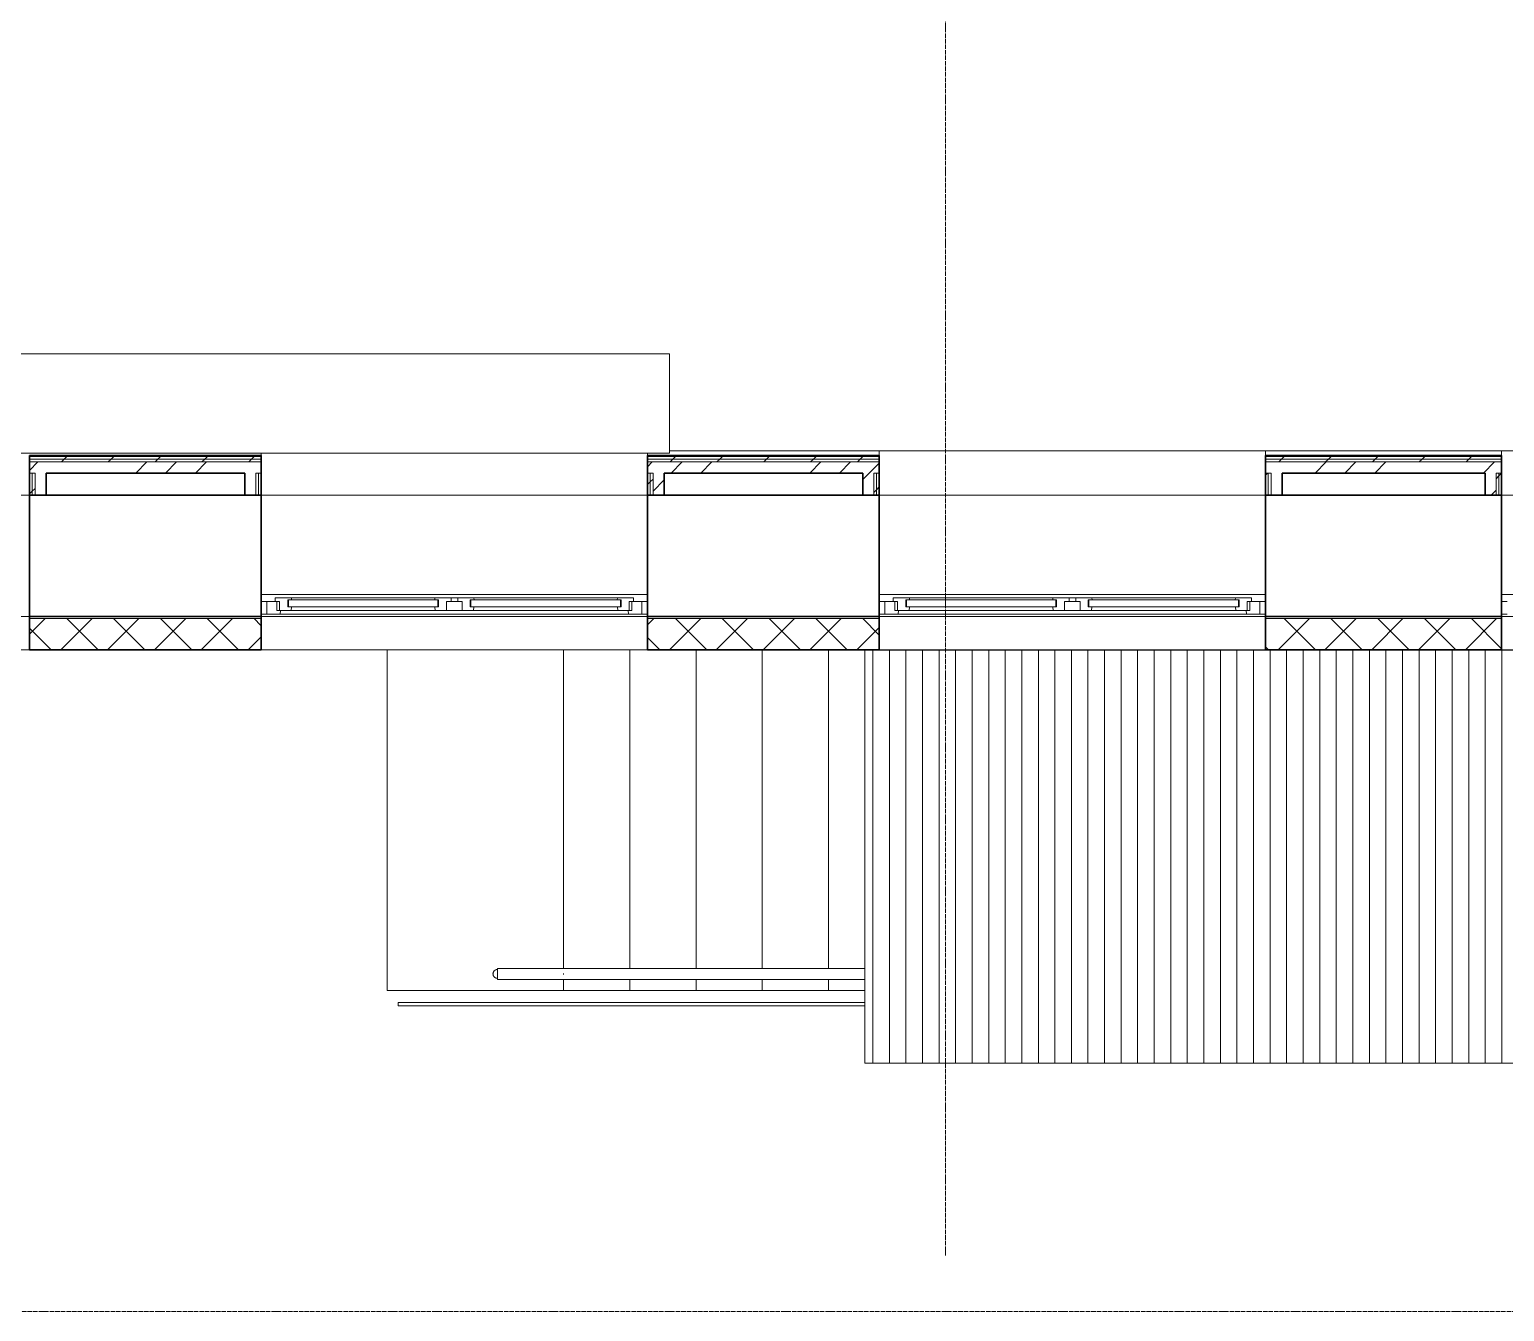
# Model space of a CAD drawing. Header units: millimetres. Extents: x -215207 to 92095, y -30385 to 123050.
# Drawn here: x -186235 to -179552, y 16341 to 22151 of the extents above; entities that cross this region are included whole.
import ezdxf

# ---------------------------------------------------------------- set-up
doc = ezdxf.new("R2010")
doc.units = ezdxf.units.MM
doc.linetypes.add('ADSK_Линия сетки', pattern=[25, 20, -2.5, 0, -2.5])
for name, color, linetype, lineweight in [('_ Окна', 7, 'Continuous', 9), ('Витраж', 7, 'Continuous', 9), ('Крыша', 7, 'Continuous', 9), ('Крыша штриховка', 7, 'Continuous', 9), ('Лестницы', 7, 'Continuous', 9), ('Ограждение', 7, 'Continuous', 9), ('Окна', 7, 'Continuous', 9), ('Оси', 7, 'Continuous', 9), ('Стены внутренние', 7, 'Continuous', 20), ('Стены наружные', 7, 'Continuous', 20), ('Стены штриховка', 7, 'Continuous', 9)]:
    doc.layers.add(name, color=color, linetype=linetype, lineweight=lineweight)

# ---------------------------------------------------------------- blocks, each defined once
blk = doc.blocks.new('1 этаж 21082025')
at = {"layer": '_ Окна'}
for p, q in [((14775, -11882), (14750, -11882)), ((14775, -11940), (14775, -11882)), ((14873, -11874), (14870, -11874)), ((14870, -11874), (14870, -11906)), ((15550, -11874), (14873, -11874)), ((14873, -11874), (14873, -11906)), ((14873, -11906), (14873, -11874)), ((15550, -11906), (15550, -11874)), ((15550, -11874), (15550, -11906)), ((15553, -11874), (15550, -11874)), ((15553, -11906), (15553, -11874)), ((15700, -11874), (15697, -11874)), ((15697, -11874), (15697, -11906)), ((16377, -11874), (15700, -11874)), ((15700, -11874), (15700, -11906)), ((15700, -11906), (15700, -11874)), ((16377, -11906), (16377, -11874)), ((16377, -11874), (16377, -11906)), ((16380, -11874), (16377, -11874)), ((16380, -11906), (16380, -11874)), ((16500, -11882), (16475, -11882)), ((16475, -11882), (16475, -11940)), ((17575, -11882), (17550, -11882)), ((17575, -11940), (17575, -11882)), ((17673, -11874), (17670, -11874)), ((17670, -11874), (17670, -11906)), ((18350, -11874), (17673, -11874)), ((17673, -11874), (17673, -11906)), ((17673, -11906), (17673, -11874)), ((18350, -11906), (18350, -11874)), ((18350, -11874), (18350, -11906)), ((18353, -11874), (18350, -11874)), ((18353, -11906), (18353, -11874)), ((18500, -11874), (18497, -11874)), ((18497, -11874), (18497, -11906)), ((19177, -11874), (18500, -11874)), ((18500, -11874), (18500, -11906)), ((18500, -11906), (18500, -11874)), ((19177, -11906), (19177, -11874)), ((19177, -11874), (19177, -11906)), ((19180, -11874), (19177, -11874)), ((19180, -11906), (19180, -11874)), ((19300, -11882), (19275, -11882)), ((19275, -11882), (19275, -11940)), ((20395, -11882), (20370, -11882)), ((14750, -11940), (14775, -11940)), ((14870, -11906), (14873, -11906)), ((14873, -11906), (15550, -11906)), ((15550, -11906), (15553, -11906)), ((15697, -11906), (15700, -11906)), ((15700, -11906), (16377, -11906)), ((16377, -11906), (16380, -11906)), ((16475, -11940), (16500, -11940)), ((17550, -11940), (17575, -11940)), ((17670, -11906), (17673, -11906)), ((17673, -11906), (18350, -11906)), ((18350, -11906), (18353, -11906)), ((18497, -11906), (18500, -11906)), ((18500, -11906), (19177, -11906)), ((19177, -11906), (19180, -11906)), ((19275, -11940), (19300, -11940)), ((20370, -11940), (20395, -11940))]:
    blk.add_line(p, q, dxfattribs=at)
at = {"layer": '_ Окна', "lineweight": 18}
for p, q in [((14813, -11882), (14775, -11882)), ((14775, -11882), (14775, -11940)), ((14869, -11865), (14813, -11865)), ((14813, -11865), (14813, -11882)), ((14813, -11882), (14833, -11882)), ((14821, -11923), (14821, -11882)), ((14833, -11882), (14833, -11923)), ((14870, -11866), (14869, -11865)), ((14871, -11865), (14870, -11866)), ((14870, -11906), (14870, -11874)), ((14870, -11874), (14888, -11874)), ((14885.6, -11865), (14871, -11865)), ((14888, -11874), (14885.6, -11865)), ((15537.4, -11865), (15535, -11874)), ((15535, -11874), (15553, -11874)), ((15552, -11865), (15537.4, -11865)), ((15553, -11866), (15552, -11865)), ((15554, -11865), (15553, -11866)), ((15553, -11874), (15553, -11906)), ((15610, -11865), (15554, -11865)), ((15590, -11923), (15590, -11882)), ((15590, -11882), (15610, -11882)), ((15610, -11882), (15610, -11865)), ((15696, -11865), (15640, -11865)), ((15640, -11865), (15640, -11882)), ((15640, -11882), (15660, -11882)), ((15660, -11882), (15660, -11923)), ((15697, -11866), (15696, -11865)), ((15698, -11865), (15697, -11866)), ((15697, -11906), (15697, -11874)), ((15697, -11874), (15715, -11874)), ((15712.6, -11865), (15698, -11865)), ((15715, -11874), (15712.6, -11865)), ((16364.4, -11865), (16362, -11874)), ((16362, -11874), (16380, -11874)), ((16379, -11865), (16364.4, -11865)), ((16380, -11866), (16379, -11865)), ((16381, -11865), (16380, -11866)), ((16380, -11874), (16380, -11906)), ((16437, -11865), (16381, -11865)), ((16417, -11923), (16417, -11882)), ((16417, -11882), (16437, -11882)), ((16429, -11882), (16429, -11923)), ((16437, -11882), (16437, -11865)), ((16475, -11882), (16437, -11882)), ((16475, -11940), (16475, -11882)), ((17613, -11882), (17575, -11882)), ((17575, -11882), (17575, -11940)), ((17669, -11865), (17613, -11865)), ((17613, -11865), (17613, -11882)), ((17613, -11882), (17633, -11882)), ((17621, -11923), (17621, -11882)), ((17633, -11882), (17633, -11923)), ((17670, -11866), (17669, -11865)), ((17671, -11865), (17670, -11866)), ((17670, -11906), (17670, -11874)), ((17670, -11874), (17688, -11874)), ((17685.6, -11865), (17671, -11865)), ((17688, -11874), (17685.6, -11865)), ((18337.4, -11865), (18335, -11874)), ((18335, -11874), (18353, -11874)), ((18352, -11865), (18337.4, -11865)), ((18353, -11866), (18352, -11865)), ((18354, -11865), (18353, -11866)), ((18353, -11874), (18353, -11906)), ((18410, -11865), (18354, -11865)), ((18390, -11923), (18390, -11882)), ((18390, -11882), (18410, -11882)), ((18410, -11882), (18410, -11865)), ((18496, -11865), (18440, -11865)), ((18440, -11865), (18440, -11882)), ((18440, -11882), (18460, -11882)), ((18460, -11882), (18460, -11923)), ((18497, -11866), (18496, -11865)), ((18498, -11865), (18497, -11866)), ((18497, -11906), (18497, -11874)), ((18497, -11874), (18515, -11874)), ((18512.6, -11865), (18498, -11865)), ((18515, -11874), (18512.6, -11865)), ((19164.4, -11865), (19162, -11874)), ((19162, -11874), (19180, -11874)), ((19179, -11865), (19164.4, -11865)), ((19180, -11866), (19179, -11865)), ((19181, -11865), (19180, -11866)), ((19180, -11874), (19180, -11906)), ((19237, -11865), (19181, -11865)), ((19217, -11923), (19217, -11882)), ((19217, -11882), (19237, -11882)), ((19229, -11882), (19229, -11923)), ((19237, -11882), (19237, -11865)), ((19275, -11882), (19237, -11882)), ((19275, -11940), (19275, -11882)), ((14775, -11940), (14834.4, -11940)), ((14833, -11923), (14821, -11923)), ((14833, -11923), (14883.4, -11923)), ((14834.4, -11940), (14839, -11923)), ((14888, -11906), (14870, -11906)), ((14883.4, -11923), (14888, -11906)), ((15553, -11906), (15535, -11906)), ((15535, -11906), (15539.6, -11923)), ((15539.6, -11923), (15590, -11923)), ((15660, -11923), (15710.4, -11923)), ((15715, -11906), (15697, -11906)), ((15710.4, -11923), (15715, -11906)), ((16380, -11906), (16362, -11906)), ((16362, -11906), (16366.6, -11923)), ((16366.6, -11923), (16417, -11923)), ((16411, -11923), (16415.6, -11940)), ((16415.6, -11940), (16475, -11940)), ((16429, -11923), (16417, -11923)), ((17575, -11940), (17634.4, -11940)), ((17633, -11923), (17621, -11923)), ((17633, -11923), (17683.4, -11923)), ((17634.4, -11940), (17639, -11923)), ((17688, -11906), (17670, -11906)), ((17683.4, -11923), (17688, -11906)), ((18353, -11906), (18335, -11906)), ((18335, -11906), (18339.6, -11923)), ((18339.6, -11923), (18390, -11923)), ((18460, -11923), (18510.4, -11923)), ((18515, -11906), (18497, -11906)), ((18510.4, -11923), (18515, -11906)), ((19180, -11906), (19162, -11906)), ((19162, -11906), (19166.6, -11923)), ((19166.6, -11923), (19217, -11923)), ((19211, -11923), (19215.6, -11940)), ((19215.6, -11940), (19275, -11940)), ((19229, -11923), (19217, -11923))]:
    blk.add_line(p, q, dxfattribs=at)
at = {"layer": 'Витраж'}
for p, q in [((15370, -13715), (15370, -13700)), ((15370, -13700), (15452.5, -13700)), ((15452.5, -13715), (15370, -13715)), ((15452.5, -13700), (15552.5, -13700)), ((15552.5, -13715), (15452.5, -13715)), ((15552.5, -13700), (15652.5, -13700)), ((15652.5, -13715), (15552.5, -13715)), ((15652.5, -13700), (15752.5, -13700)), ((15752.5, -13715), (15652.5, -13715)), ((15752.5, -13700), (15852.5, -13700)), ((15852.5, -13715), (15752.5, -13715)), ((15852.5, -13700), (15952.5, -13700)), ((15952.5, -13715), (15852.5, -13715)), ((15952.5, -13700), (16052.5, -13700)), ((16052.5, -13715), (15952.5, -13715)), ((16052.5, -13700), (16152.5, -13700)), ((16152.5, -13715), (16052.5, -13715)), ((16152.5, -13700), (16252.5, -13700)), ((16252.5, -13715), (16152.5, -13715)), ((16252.5, -13700), (16352.5, -13700)), ((16352.5, -13715), (16252.5, -13715)), ((16352.5, -13700), (16452.5, -13700)), ((16452.5, -13715), (16352.5, -13715)), ((16452.5, -13700), (16552.5, -13700)), ((16552.5, -13715), (16452.5, -13715)), ((16552.5, -13700), (16652.5, -13700)), ((16652.5, -13715), (16552.5, -13715)), ((16652.5, -13700), (16752.5, -13700)), ((16752.5, -13715), (16652.5, -13715)), ((16752.5, -13700), (16852.5, -13700)), ((16852.5, -13715), (16752.5, -13715)), ((16852.5, -13700), (16952.5, -13700)), ((16952.5, -13715), (16852.5, -13715)), ((16952.5, -13700), (17052.5, -13700)), ((17052.5, -13715), (16952.5, -13715)), ((17052.5, -13700), (17152.5, -13700)), ((17152.5, -13715), (17052.5, -13715)), ((17152.5, -13700), (17252.5, -13700)), ((17252.5, -13715), (17152.5, -13715)), ((17252.5, -13700), (17352.5, -13700)), ((17352.5, -13715), (17252.5, -13715)), ((17352.5, -13700), (17452.5, -13700)), ((17452.5, -13715), (17352.5, -13715)), ((17452.5, -13700), (17485, -13700)), ((17485, -13715), (17452.5, -13715))]:
    blk.add_line(p, q, dxfattribs=at)
at = {"layer": 'Крыша'}
for p, q in [((17485, -12104.4), (21285, -12102)), ((17485, -13975), (17485, -12104.4)), ((17485, -13975), (21285, -13975))]:
    blk.add_line(p, q, dxfattribs=at)
at = {"layer": 'Крыша штриховка', "linetype": 'Continuous'}
for p, q in [((17520.8, -13975), (17520.8, -12104.4)), ((17595.8, -13975), (17595.8, -12104.4)), ((17670.8, -13975), (17670.8, -12104.3)), ((17745.8, -13975), (17745.8, -12104.3)), ((17820.8, -13975), (17820.8, -12104.2)), ((17895.8, -13975), (17895.8, -12104.2)), ((17970.8, -13975), (17970.8, -12104.1)), ((18045.8, -13975), (18045.8, -12104.1)), ((18120.8, -13975), (18120.8, -12104)), ((18195.8, -13975), (18195.8, -12104)), ((18270.8, -13975), (18270.8, -12103.9)), ((18345.8, -13975), (18345.8, -12103.9)), ((18420.8, -13975), (18420.8, -12103.8)), ((18495.8, -13975), (18495.8, -12103.8)), ((18570.8, -13975), (18570.8, -12103.8)), ((18645.8, -13975), (18645.8, -12103.7)), ((18720.8, -13975), (18720.8, -12103.7)), ((18795.8, -13975), (18795.8, -12103.6)), ((18870.8, -13975), (18870.8, -12103.6)), ((18945.8, -13975), (18945.8, -12103.5)), ((19020.8, -13975), (19020.8, -12103.5)), ((19095.8, -13975), (19095.8, -12103.4)), ((19170.8, -13975), (19170.8, -12103.4)), ((19245.8, -13975), (19245.8, -12103.3)), ((19320.8, -13975), (19320.8, -12103.3)), ((19395.8, -13975), (19395.8, -12103.2)), ((19470.8, -13975), (19470.8, -12103.2)), ((19545.8, -13975), (19545.8, -12103.1)), ((19620.8, -13975), (19620.8, -12103.1)), ((19695.8, -13975), (19695.8, -12103)), ((19770.8, -13975), (19770.8, -12103)), ((19845.8, -13975), (19845.8, -12102.9)), ((19920.8, -13975), (19920.8, -12102.9)), ((19995.8, -13975), (19995.8, -12102.9)), ((20070.8, -13975), (20070.8, -12102.8)), ((20145.8, -13975), (20145.8, -12102.8)), ((20220.8, -13975), (20220.8, -12102.7)), ((20295.8, -13975), (20295.8, -12102.7)), ((20370.8, -13975), (20370.8, -12102.6))]:
    blk.add_line(p, q, dxfattribs=at)
at = {"layer": 'Лестницы'}
for p, q in [((15320, -12102), (15320, -13645)), ((16120, -13545), (16120, -12102)), ((16120, -13545), (16120, -12102)), ((16420, -13545), (16420, -12102)), ((16420, -13545), (16420, -12102)), ((16720, -13545), (16720, -12102)), ((16720, -13545), (16720, -12102)), ((17020, -13545), (17020, -12102)), ((17020, -13545), (17020, -12102)), ((17320, -13545), (17320, -12102)), ((17320, -13545), (17320, -12102)), ((17620, -12104.3), (17620, -12102)), ((17620, -12104.3), (17620, -12102)), ((17920, -12104.2), (17920, -12102)), ((17920, -12104.2), (17920, -12102)), ((18220, -12104), (18220, -12102)), ((18220, -12104), (18220, -12102)), ((18520, -12103.8), (18520, -12102)), ((18520, -12103.8), (18520, -12102)), ((18820, -12103.6), (18820, -12102)), ((18820, -12103.6), (18820, -12102)), ((16120, -13645), (16120, -13595)), ((16120, -13645), (16120, -13595)), ((16420, -13645), (16420, -13595)), ((16420, -13645), (16420, -13595)), ((16720, -13645), (16720, -13595)), ((16720, -13645), (16720, -13595)), ((17020, -13645), (17020, -13595)), ((17020, -13645), (17020, -13595)), ((17320, -13645), (17320, -13595)), ((17320, -13645), (17320, -13595)), ((15320, -13645), (16120, -13645)), ((16420, -13645), (16120, -13645)), ((16720, -13645), (16420, -13645)), ((17020, -13645), (16720, -13645)), ((17320, -13645), (17020, -13645)), ((17485, -13645), (17320, -13645))]:
    blk.add_line(p, q, dxfattribs=at)
at = {"layer": 'Ограждение'}
for p, q in [((16600, -10760), (11850, -10760)), ((16600, -10760), (16600, -11210)), ((16600, -11210), (11850, -11210)), ((14750, -11220), (14750, -11210)), ((16500, -11210), (16500, -11220)), ((16600, -11200), (22425, -11200)), ((17550, -11220), (17550, -11200)), ((17550, -11200), (19300, -11200)), ((19300, -11200), (19300, -11220)), ((20370, -11220), (20370, -11200)), ((20370, -11200), (22120, -11200)), ((11950, -11400), (13700, -11400)), ((14750, -11400), (16500, -11400)), ((17550, -11400), (19300, -11400)), ((20370, -11400), (22120, -11400)), ((14750, -11850), (16500, -11850)), ((17550, -11850), (19300, -11850)), ((20370, -11850), (22120, -11850)), ((15800.3, -13566.8), (15800.4, -13566)), ((15800.4, -13566), (15800.6, -13565.2)), ((15800.6, -13565.2), (15800.8, -13564.5)), ((15800.8, -13564.5), (15801, -13563.7)), ((15801, -13563.7), (15801.3, -13563)), ((15801.3, -13563), (15801.6, -13562.2)), ((15801.6, -13562.2), (15801.9, -13561.5)), ((15801.9, -13561.5), (15802.3, -13560.8)), ((15802.3, -13560.8), (15802.6, -13560.1)), ((15802.6, -13560.1), (15803.1, -13559.4)), ((15803.1, -13559.4), (15803.5, -13558.7)), ((15803.5, -13558.7), (15804, -13558.1)), ((15804, -13558.1), (15804.4, -13557.4)), ((15804.4, -13557.4), (15805, -13556.8)), ((15805, -13556.8), (15805.5, -13556.2)), ((15805.5, -13556.2), (15806.1, -13555.7)), ((15806.1, -13555.7), (15806.7, -13555.1)), ((15806.7, -13555.1), (15807.3, -13554.6)), ((15807.3, -13554.6), (15807.9, -13554.1)), ((15807.9, -13554.1), (15808.5, -13553.6)), ((15808.5, -13553.6), (15809.2, -13553.2)), ((15809.2, -13553.2), (15809.9, -13552.8)), ((15809.9, -13552.8), (15810.6, -13552.4)), ((15810.6, -13552.4), (15811.3, -13552)), ((15811.3, -13552), (15812, -13551.7)), ((15812, -13551.7), (15812.8, -13551.4)), ((15812.8, -13551.4), (15813.5, -13551.1)), ((15813.5, -13551.1), (15814.3, -13550.8)), ((15814.3, -13550.8), (15815, -13550.6)), ((15815, -13550.6), (15815.8, -13550.4)), ((15815.8, -13550.4), (15816.6, -13550.3)), ((15816.6, -13550.3), (15817.4, -13550.2)), ((15817.4, -13550.2), (15818.2, -13550.1)), ((15818.2, -13550.1), (15819, -13550)), ((15819, -13550), (15819.8, -13550)), ((15819.8, -13550), (15820, -13550)), ((16112.5, -13545), (15820, -13545)), ((15820, -13595), (15820, -13545)), ((16120, -13545), (15820, -13545)), ((17485, -13545), (16112.5, -13545)), ((17485, -13545), (16120, -13545)), ((15800, -13569.2), (15800.1, -13568.4)), ((15800, -13570), (15800, -13569.2)), ((15800, -13570.2), (15800, -13570)), ((15800, -13571), (15800, -13570.2)), ((15800.1, -13571.8), (15800, -13571)), ((15800.1, -13567.6), (15800.3, -13566.8)), ((15800.1, -13568.4), (15800.1, -13567.6)), ((15800.2, -13572.6), (15800.1, -13571.8)), ((15800.3, -13573.4), (15800.2, -13572.6)), ((15800.4, -13574.2), (15800.3, -13573.4)), ((15800.6, -13575), (15800.4, -13574.2)), ((15800.8, -13575.7), (15800.6, -13575)), ((15801.1, -13576.5), (15800.8, -13575.7)), ((15801.4, -13577.2), (15801.1, -13576.5)), ((15801.7, -13578), (15801.4, -13577.2)), ((15802, -13578.7), (15801.7, -13578)), ((15802.4, -13579.4), (15802, -13578.7)), ((15802.8, -13580.1), (15802.4, -13579.4)), ((15803.2, -13580.8), (15802.8, -13580.1)), ((15803.6, -13581.5), (15803.2, -13580.8)), ((15804.1, -13582.1), (15803.6, -13581.5)), ((15804.6, -13582.7), (15804.1, -13582.1)), ((15805.1, -13583.3), (15804.6, -13582.7)), ((15805.7, -13583.9), (15805.1, -13583.3)), ((15806.2, -13584.5), (15805.7, -13583.9)), ((15806.8, -13585), (15806.2, -13584.5)), ((15807.4, -13585.6), (15806.8, -13585)), ((15808.1, -13586), (15807.4, -13585.6)), ((15808.7, -13586.5), (15808.1, -13586)), ((15809.4, -13586.9), (15808.7, -13586.5)), ((15810.1, -13587.4), (15809.4, -13586.9)), ((15810.8, -13587.7), (15810.1, -13587.4)), ((15811.5, -13588.1), (15810.8, -13587.7)), ((15812.2, -13588.4), (15811.5, -13588.1)), ((15813, -13588.7), (15812.2, -13588.4)), ((15813.7, -13589), (15813, -13588.7)), ((15814.5, -13589.2), (15813.7, -13589)), ((15815.2, -13589.4), (15814.5, -13589.2)), ((15816, -13589.6), (15815.2, -13589.4)), ((15816.8, -13589.7), (15816, -13589.6)), ((15817.6, -13589.9), (15816.8, -13589.7)), ((15818.4, -13589.9), (15817.6, -13589.9)), ((15819.2, -13590), (15818.4, -13589.9)), ((15820, -13590), (15819.2, -13590)), ((15820, -13567.7), (15820, -13572.3)), ((15820, -13595), (16112.5, -13595)), ((16120, -13595), (15820, -13595)), ((16112.5, -13595), (17485, -13595)), ((17485, -13595), (16120, -13595))]:
    blk.add_line(p, q, dxfattribs=at)
blk.add_open_spline([(16120, -13568), (16120, -13568.7), (16120, -13570), (16120, -13571.3), (16120, -13572)], degree=3, dxfattribs=at)
at = {"layer": 'Окна'}
for p, q in [((14871, -11865), (14869, -11865)), ((15537.4, -11865), (14885.6, -11865)), ((15554, -11865), (15552, -11865)), ((15610, -11865), (15640, -11865)), ((15640, -11882), (15610, -11882)), ((15698, -11865), (15696, -11865)), ((16364.4, -11865), (15712.6, -11865)), ((16381, -11865), (16379, -11865)), ((17671, -11865), (17669, -11865)), ((18337.4, -11865), (17685.6, -11865)), ((18354, -11865), (18352, -11865)), ((18410, -11865), (18440, -11865)), ((18440, -11882), (18410, -11882)), ((18498, -11865), (18496, -11865)), ((19164.4, -11865), (18512.6, -11865)), ((19181, -11865), (19179, -11865)), ((14834.4, -11940), (16415.6, -11940)), ((14883.4, -11923), (15539.6, -11923)), ((15660, -11923), (15590, -11923)), ((15710.4, -11923), (16366.6, -11923)), ((17634.4, -11940), (19215.6, -11940)), ((17683.4, -11923), (18339.6, -11923)), ((18460, -11923), (18390, -11923)), ((18510.4, -11923), (19166.6, -11923))]:
    blk.add_line(p, q, dxfattribs=at)
at = {"layer": 'Оси', "linetype": 'ADSK_Линия сетки'}
for p, q in [((17850, 5350.6), (17850, -14846.4)), ((58165, -11400), (-14072.3, -11400)), ((28420, -15100), (-14072.3, -15100))]:
    blk.add_line(p, q, dxfattribs=at)
at = {"layer": 'Стены внутренние', "lineweight": 30}
for p, q in [((13700, -11400), (13700, -11950)), ((14675, -11400), (13775, -11400)), ((14750, -11950), (14750, -11400)), ((16500, -11400), (16500, -11950)), ((17475, -11400), (16575, -11400)), ((17550, -11950), (17550, -11400)), ((19300, -11400), (19300, -11950)), ((20295, -11400), (19375, -11400)), ((20370, -11950), (20370, -11400)), ((13700, -11950), (14750, -11950)), ((13700, -11960), (13700, -12102)), ((14750, -12102), (14750, -11960)), ((16500, -11950), (17550, -11950)), ((16500, -11960), (16500, -12102)), ((17550, -12102), (17550, -11960)), ((19300, -11950), (20370, -11950)), ((19300, -11960), (19300, -12102)), ((20370, -12102), (20370, -11960)), ((13700, -12102), (14750, -12102)), ((16500, -12102), (17550, -12102)), ((19300, -12102), (20370, -12102))]:
    blk.add_line(p, q, dxfattribs=at)
at = {"layer": 'Стены внутренние'}
for p, q in [((13700, -11950), (11950, -11950)), ((16500, -11950), (14750, -11950)), ((19300, -11950), (17550, -11950)), ((22120, -11950), (20370, -11950)), ((13700, -12102), (11950, -12102)), ((16500, -12102), (14750, -12102)), ((19300, -12102), (17550, -12102)), ((21345.5, -12102), (20370, -12102))]:
    blk.add_line(p, q, dxfattribs=at)
at = {"layer": 'Стены внутренние', "linetype": 'Continuous', "lineweight": 9}
for p, q in [((13702, -11961.7), (13700, -11965.2)), ((13702, -12029.2), (13771.2, -11960)), ((13843.3, -12100), (13983.3, -11960)), ((14009.2, -12100), (13869.2, -11960)), ((14055.5, -12100), (14195.5, -11960)), ((14221.3, -12100), (14081.3, -11960)), ((14267.6, -12100), (14407.6, -11960)), ((14433.4, -12100), (14293.4, -11960)), ((14479.7, -12100), (14619.7, -11960)), ((14645.6, -12100), (14505.6, -11960)), ((14748, -11990.3), (14717.7, -11960)), ((16502, -11986.9), (16528.9, -11960)), ((16601.1, -12100), (16741.1, -11960)), ((16766.9, -12100), (16626.9, -11960)), ((16813.2, -12100), (16953.2, -11960)), ((16979, -12100), (16839, -11960)), ((17025.3, -12100), (17165.3, -11960)), ((17191.1, -12100), (17051.1, -11960)), ((17237.5, -12100), (17377.5, -11960)), ((17403.3, -12100), (17263.3, -11960)), ((17548, -12032.6), (17475.4, -11960)), ((19358.8, -12100), (19498.8, -11960)), ((19524.6, -12100), (19384.6, -11960)), ((19570.9, -12100), (19710.9, -11960)), ((19736.7, -12100), (19596.7, -11960)), ((19783, -12100), (19923, -11960)), ((19948.9, -12100), (19808.9, -11960)), ((19995.2, -12100), (20135.2, -11960)), ((20161, -12100), (20021, -11960)), ((20207.3, -12100), (20347.3, -11960)), ((20368, -12094.9), (20233.1, -11960)), ((13797, -12100), (13702, -12005)), ((14750, -11975.3), (14748, -11978.8)), ((17449.6, -12100), (17548, -12001.6)), ((14691.9, -12100), (14748, -12043.9)), ((16502, -12054.2), (16500, -12050.7)), ((16554.7, -12100), (16502, -12047.3)), ((19312.5, -12100), (19302, -12089.5)), ((20370, -12048.1), (20368, -12044.7)), ((13739.5, -12100), (13738.3, -12102)), ((14560.7, -12100), (14559.5, -12102)), ((16998.9, -12102), (16997.7, -12100)), ((17376.3, -12100), (17375.2, -12102)), ((20074.6, -12100), (20073.5, -12102))]:
    blk.add_line(p, q, dxfattribs=at)
at = {"layer": 'Стены наружные', "lineweight": 30}
for p, q in [((14750, -11220), (13700, -11220)), ((13700, -11220), (13700, -11400)), ((14750, -11400), (14750, -11220)), ((17550, -11220), (16500, -11220)), ((16500, -11220), (16500, -11400)), ((17550, -11400), (17550, -11220)), ((20370, -11220), (19300, -11220)), ((19300, -11220), (19300, -11400)), ((20370, -11400), (20370, -11220)), ((13775, -11300), (14675, -11300)), ((13775, -11400), (13775, -11300)), ((14675, -11300), (14675, -11400)), ((16575, -11300), (17475, -11300)), ((16575, -11400), (16575, -11300)), ((17475, -11300), (17475, -11400)), ((19375, -11300), (20295, -11300)), ((19375, -11400), (19375, -11300)), ((20295, -11300), (20295, -11400)), ((13700, -11400), (13775, -11400)), ((14675, -11400), (14750, -11400)), ((16500, -11400), (16575, -11400)), ((17475, -11400), (17550, -11400)), ((19300, -11400), (19375, -11400)), ((20295, -11400), (20370, -11400)), ((13700, -11950), (13700, -11960)), ((14750, -11960), (14750, -11950)), ((16500, -11950), (16500, -11960)), ((17550, -11960), (17550, -11950)), ((19300, -11950), (19300, -11960)), ((20370, -11960), (20370, -11950))]:
    blk.add_line(p, q, dxfattribs=at)
at = {"layer": 'Стены наружные', "linetype": 'Continuous', "lineweight": 9}
for p, q in [((13857.3, -11237.5), (13869.8, -11225)), ((13869.8, -11225), (13874.8, -11220)), ((14069.4, -11237.5), (14081.9, -11225)), ((14281.6, -11237.5), (14294.1, -11225)), ((14294.1, -11225), (14299.1, -11220)), ((14493.7, -11237.5), (14506.2, -11225)), ((14705.8, -11237.5), (14718.3, -11225)), ((14718.3, -11225), (14723.3, -11220)), ((16615, -11237.5), (16627.5, -11225)), ((16827.2, -11237.5), (16839.7, -11225)), ((16839.7, -11225), (16844.7, -11220)), ((17039.3, -11237.5), (17051.8, -11225)), ((17251.4, -11237.5), (17263.9, -11225)), ((17263.9, -11225), (17268.9, -11220)), ((17463.6, -11237.5), (17476.1, -11225)), ((19372.8, -11237.5), (19385.3, -11225)), ((19385.3, -11225), (19390.3, -11220)), ((19584.9, -11237.5), (19597.4, -11225)), ((19797, -11237.5), (19809.5, -11225)), ((19809.5, -11225), (19814.5, -11220)), ((20009.1, -11237.5), (20021.6, -11225)), ((20221.3, -11237.5), (20233.8, -11225)), ((20233.8, -11225), (20238.8, -11220)), ((13700, -11288.3), (13738.3, -11250)), ((13844.8, -11250), (13857.3, -11237.5)), ((14056.9, -11250), (14069.4, -11237.5)), ((14181.7, -11300), (14231.7, -11250)), ((14269.1, -11250), (14281.6, -11237.5)), ((14316.7, -11300), (14366.7, -11250)), ((14451.6, -11300), (14501.6, -11250)), ((14481.2, -11250), (14493.7, -11237.5)), ((14693.3, -11250), (14705.8, -11237.5)), ((16500, -11271.7), (16521.7, -11250)), ((16602.5, -11250), (16615, -11237.5)), ((16606.6, -11300), (16656.6, -11250)), ((16741.6, -11300), (16791.6, -11250)), ((16814.7, -11250), (16827.2, -11237.5)), ((17026.8, -11250), (17039.3, -11237.5)), ((17235, -11300), (17285, -11250)), ((17238.9, -11250), (17251.4, -11237.5)), ((17369.9, -11300), (17419.9, -11250)), ((17451.1, -11250), (17463.6, -11237.5)), ((17504.9, -11300), (17550, -11254.9)), ((19360.3, -11250), (19372.8, -11237.5)), ((19525, -11300), (19575, -11250)), ((19572.4, -11250), (19584.9, -11237.5)), ((19659.9, -11300), (19709.9, -11250)), ((19784.5, -11250), (19797, -11237.5)), ((19794.9, -11300), (19844.9, -11250)), ((19996.6, -11250), (20009.1, -11237.5)), ((20208.8, -11250), (20221.3, -11237.5)), ((20288.3, -11300), (20338.3, -11250)), ((16500, -11352.5), (16512.5, -11340)), ((16512.5, -11340), (16525, -11327.5)), ((16525, -11381.6), (16575, -11331.6)), ((17475, -11329.9), (17504.9, -11300)), ((19300, -11310.3), (19310.3, -11300)), ((20345, -11325.9), (20357.5, -11313.4)), ((20357.5, -11313.4), (20370, -11300.9)), ((13700, -11394.8), (13712.5, -11382.3)), ((13712.5, -11382.3), (13725, -11369.8)), ((17525, -11388.2), (17537.5, -11375.7)), ((17537.5, -11375.7), (17550, -11363.2)), ((20323.2, -11400), (20345, -11378.2))]:
    blk.add_line(p, q, dxfattribs=at)
at = {"layer": 'Стены штриховка'}
for p, q in [((13700, -11225), (14750, -11225)), ((16500, -11225), (17550, -11225)), ((19300, -11225), (20370, -11225)), ((14750, -11237.5), (13700, -11237.5)), ((14750, -11250), (13700, -11250)), ((17550, -11237.5), (16500, -11237.5)), ((17550, -11250), (16500, -11250)), ((20370, -11237.5), (19300, -11237.5)), ((20370, -11250), (19300, -11250)), ((13725, -11300), (13700, -11300)), ((13712.5, -11400), (13712.5, -11300)), ((13725, -11400), (13725, -11300)), ((14725, -11400), (14725, -11300)), ((14750, -11300), (14725, -11300)), ((14737.5, -11400), (14737.5, -11300)), ((16525, -11300), (16500, -11300)), ((16512.5, -11400), (16512.5, -11300)), ((16525, -11400), (16525, -11300)), ((17525, -11400), (17525, -11300)), ((17550, -11300), (17525, -11300)), ((17537.5, -11400), (17537.5, -11300)), ((19325, -11300), (19300, -11300)), ((19312.5, -11400), (19312.5, -11300)), ((19325, -11400), (19325, -11300)), ((20345, -11400), (20345, -11300)), ((20370, -11300), (20345, -11300)), ((20357.5, -11400), (20357.5, -11300)), ((14750, -11960), (13700, -11960)), ((13702, -12100), (13702, -11960)), ((14748, -11960), (14748, -12100)), ((17550, -11960), (16500, -11960)), ((16502, -12100), (16502, -11960)), ((17548, -11960), (17548, -12100)), ((20370, -11960), (19300, -11960)), ((19302, -12100), (19302, -11960)), ((20368, -11960), (20368, -12100)), ((14748, -12100), (13702, -12100)), ((17548, -12100), (16502, -12100)), ((20368, -12100), (19302, -12100))]:
    blk.add_line(p, q, dxfattribs=at)

msp = doc.modelspace()

# ---------------------------------------------------------------- block references
msp.add_blockref('1 этаж 21082025', (-199934.8, 31441.4))

doc.saveas('drawing.dxf')
